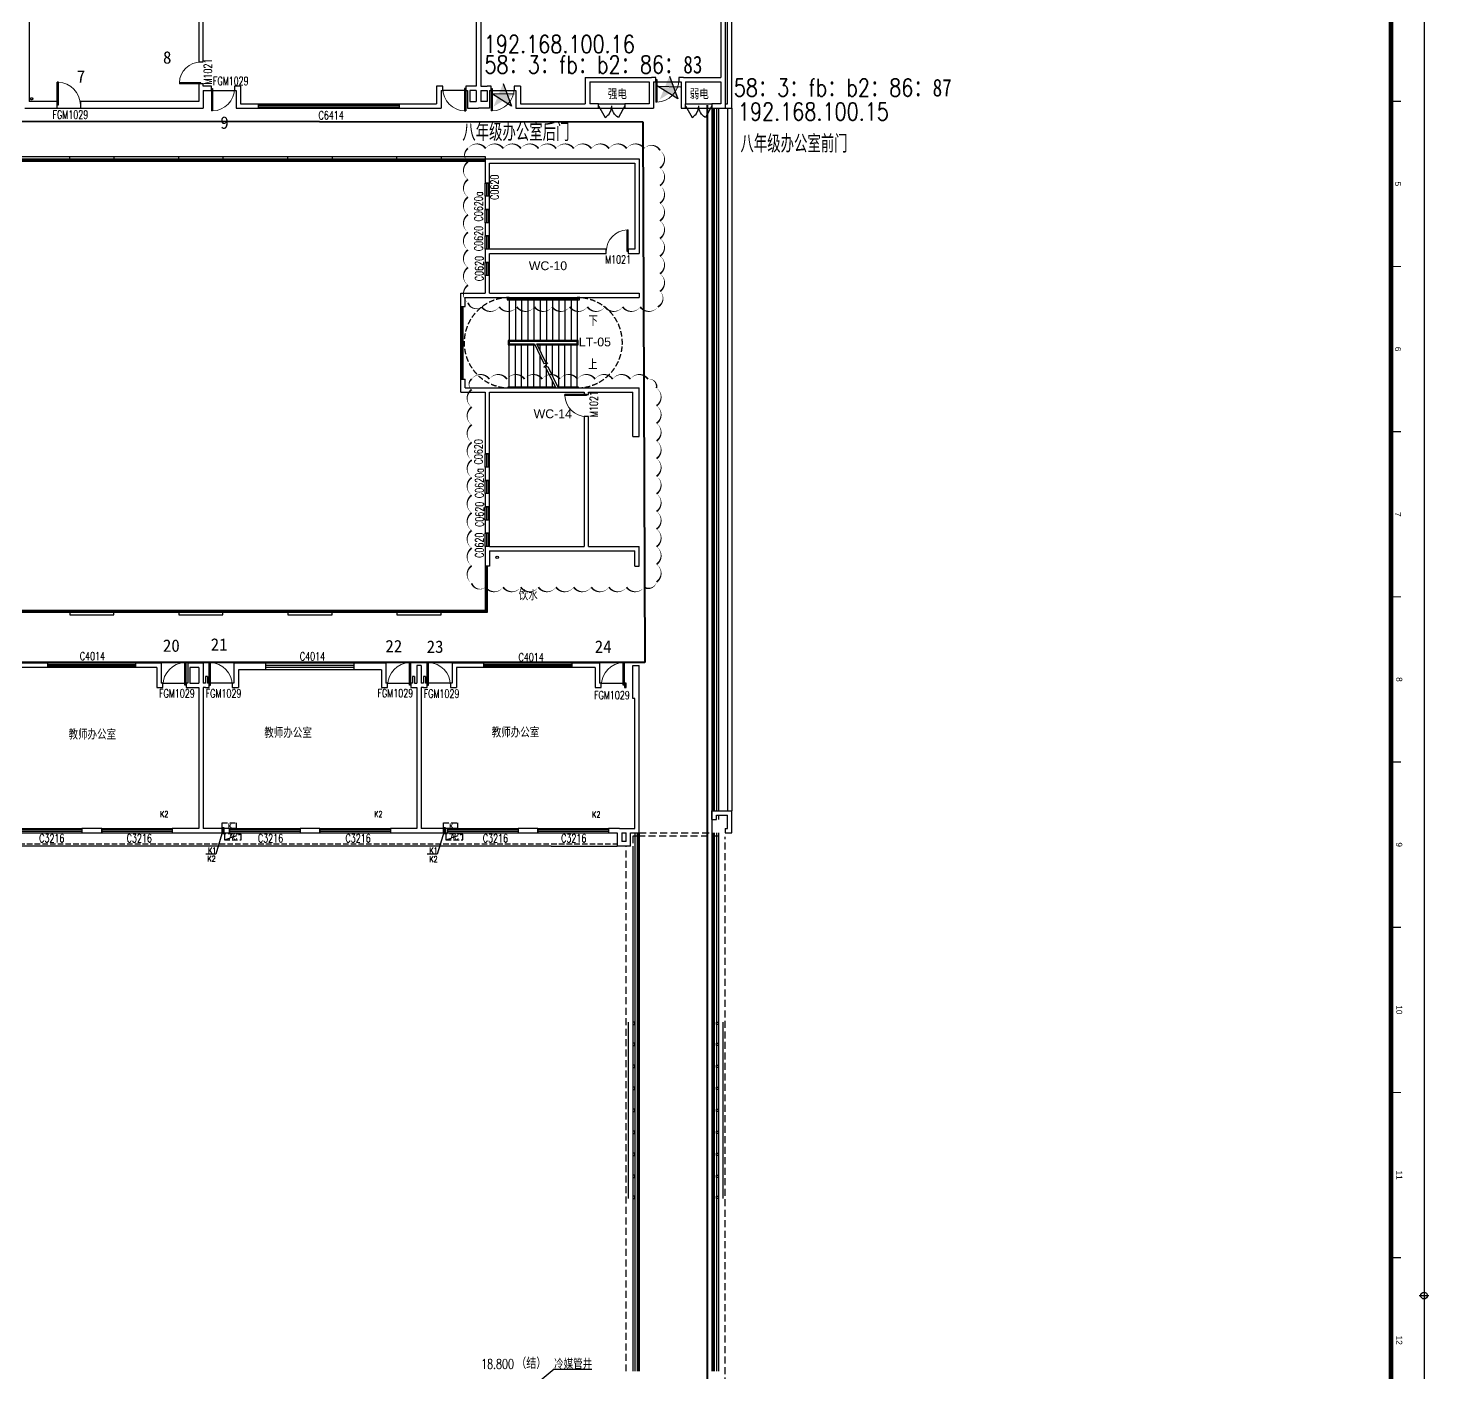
# Model space of a CAD drawing. Extents: x 447078 to 1776277, y 243534 to 519428.
# Drawn here: x 1568507 to 1632107, y 426516 to 487581 of the extents above; entities that cross this region are included whole.
import ezdxf
from ezdxf.enums import TextEntityAlignment as Align

# ---------------------------------------------------------------- set-up
doc = ezdxf.new("R2010")
doc.units = 0
doc.header["$LTSCALE"] = 1000
doc.header["$MEASUREMENT"] = 0
for name, pattern in [('AP-02-RETAIL$0$DASH', [0.35, 0.25, -0.1]), ('CCDID0GLB00001', [30, 26.5, -1.5, 0.5, -1.5]), ('DASH', [0.35, 0.25, -0.1]), ('HIDDEN2', [4.7625, 3.175, -1.5875]), ('HIDDEN3', [1.905, 1.27, -0.635])]:
    doc.linetypes.add(name, pattern=pattern)
for name, color, linetype in [('2017-7-14 根据审图意见修改', 5, 'Continuous'), ('A-DASH', 151, 'HIDDEN2'), ('A-DOOR', 2, 'Continuous'), ('A-EQPM-MECH', 191, 'Continuous'), ('A-FIXT-DASH', 211, 'HIDDEN3'), ('A-GLAZ-BLIN', 9, 'Continuous'), ('A-HOLE-DASH', 21, 'HIDDEN2'), ('A-HRAL', 104, 'Continuous'), ('A-HYDR', 1, 'CCDID0GLB00001'), ('A-INSU', 21, 'Continuous'), ('A-OVER', 23, 'Continuous'), ('A-STRS', 2, 'Continuous'), ('A-WALL', 140, 'Continuous'), ('A-WIND', 2, 'Continuous'), ('A-WIND-IDEN', 4, 'Continuous'), ('G-0-XREF', 2, 'Continuous'), ('G-ANNO-NOTE', 80, 'Continuous'), ('LVTRY', 8, 'Continuous'), ('X-连廊栏杆修改', 43, 'Continuous'), ('图框CCDI_B0GA0+0.00$0$G-ANNO-TEXT', 33, 'Continuous'), ('图框CCDI_B0GA0+0.00$0$G-BORD', 3, 'Continuous')]:
    doc.layers.add(name, color=color, linetype=linetype)
doc.layers.add('A桥架图层', color=2, linetype='Continuous', lineweight=40)
doc.layers.add('A门禁安装位置', color=1, linetype='Continuous', lineweight=30)
doc.styles.add('_TCH_DIM', font='SIMPLEX', dxfattribs={"bigfont": 'GBCBIG'})
doc.styles.add('_TCH_WINDOW', font='SIMPLEX', dxfattribs={"height": 3.5, "bigfont": 'GBCBIG'})
doc.styles.add('CCDI_T_G01', font='')
doc.styles.add('CCDI_T_G02', font='simplex.shx', dxfattribs={"width": 0.8, "bigfont": 'zjdz.shx'})
doc.styles.add('CCDI_T_G03', font='')
doc.styles.add('Note$0$CCDI-TOG-02', font='simplex.shx', dxfattribs={"width": 0.8, "bigfont": 'zjdz.shx'})
doc.styles.add('图框CCDI_B0GA0+0.00$0$CCDI_T_G01', font='')
doc.styles.get('CCDI_T_G01').set_extended_font_data('Arial')
doc.styles.get('CCDI_T_G03').set_extended_font_data('SimHei')
doc.styles.get('图框CCDI_B0GA0+0.00$0$CCDI_T_G01').set_extended_font_data('Arial')

# ---------------------------------------------------------------- blocks, each defined once
blk = doc.blocks.new('图框CCDI_B0GA0+0.00$0$MidPoitent')
for p, q in [((-1.5, 0), (1.5, 0)), ((0, -1.5), (0, 1.5))]:
    blk.add_line(p, q)
blk.add_circle((0, 0), 1)
blk = doc.blocks.new('图框CCDI_B0GA0+0.00')
at = {"layer": '图框CCDI_B0GA0+0.00$0$G-BORD'}
blk.add_lwpolyline([(0, 84100), (118900, 84100), (118900, 0), (0, 0)], close=True, dxfattribs=at)
at = {"layer": '图框CCDI_B0GA0+0.00$0$G-BORD', "const_width": 140}
blk.add_lwpolyline([(3300, 83100), (117900, 83100), (117900, 1000), (3300, 1000)], close=True, dxfattribs=at)
at = {"layer": '图框CCDI_B0GA0+0.00$0$G-BORD', "const_width": 35}
for points in [[(23300, 83100), (23300, 83400)], [(28300, 83100), (28300, 83400)], [(33300, 83100), (33300, 83400)], [(38300, 83100), (38300, 83400)], [(43300, 83100), (43300, 83400)], [(48300, 83100), (48300, 83400)], [(53300, 83100), (53300, 83400)], [(58300, 83100), (58300, 83400)]]:
    blk.add_lwpolyline(points, dxfattribs=at)
at = {"layer": '图框CCDI_B0GA0+0.00$0$G-BORD', "xscale": 100, "yscale": 100, "zscale": 100}
blk.add_blockref('图框CCDI_B0GA0+0.00$0$MidPoitent', (59450, 84100), dxfattribs=at)
at = {"layer": '图框CCDI_B0GA0+0.00$0$G-ANNO-TEXT', "style": '图框CCDI_B0GA0+0.00$0$CCDI_T_G01'}
for s, p in [('5', (25800, 83313)), ('6', (30800, 83310)), ('7', (35800, 83312)), ('8', (40800, 83350)), ('9', (45800, 83350)), ('10', (50800, 83350)), ('11', (55800, 83350)), ('12', (60800, 83350))]:
    blk.add_text(s, height=180, dxfattribs=at).set_placement(p, align=Align.MIDDLE_CENTER)
blk = doc.blocks.new('3600-2')
at = {"layer": 'A-STRS'}
for p, q in [((-2050, -280), (-50, -280)), ((-2050, -560), (-50, -560)), ((2050, -280), (50, -280)), ((2050, -560), (50, -560)), ((-2050, -840), (-50, -840)), ((-2050, -1120), (-50, -1120)), ((2050, -840), (50, -840)), ((2050, -1120), (50, -1120)), ((-2050, -1400), (-50, -1400)), ((-2050, -1680), (-50, -1680)), ((1519, -1400), (50, -1400)), ((926, -1680), (50, -1680)), ((1083, -1680), (989, -1680)), ((2050, -1680), (1171, -1680)), ((2050, -1400), (1748, -1400)), ((-2050, -1960), (-50, -1960)), ((-2050, -2240), (-50, -2240)), ((-2050, -2520), (-50, -2520)), ((365, -1960), (50, -1960)), ((2050, -2240), (50, -2240)), ((2050, -2520), (50, -2520)), ((2050, -1960), (594, -1960)), ((-2050, -2800), (-50, -2800)), ((-2050, -3080), (-50, -3080)), ((2050, -2800), (50, -2800)), ((2050, -3080), (50, -3080)), ((-2050, -3360), (-50, -3360)), ((2050, -3360), (50, -3360))]:
    blk.add_line(p, q, dxfattribs=at)
for points in [[(-2050, -3460), (-1950, -3460), (-1950, -180), (-2050, -180)], [(-2050, -3410), (-2000, -3410), (-2000, -230), (-2050, -230)], [(100, -2088), (100, -230), (-100, -230), (-100, -3410), (100, -3410), (100, -2200)], [(50, -2113), (50, -280), (-50, -280), (-50, -3360), (50, -3360), (50, -2224)], [(2000, -1167), (2000, -230), (2050, -230)], [(50, -2224), (947, -1789), (912, -1605), (1105, -1793), (1071, -1617), (2050, -1142)], [(2050, -1254), (1091, -1719)], [(927, -1687), (50, -2113)], [(2050, -3410), (2000, -3410), (2000, -1278)]]:
    blk.add_lwpolyline(points, dxfattribs=at)
at = {"layer": 'A-STRS', "linetype": 'DASH'}
for centre, start, end in [((0, -280), 0, 180), ((0, -3360), 180, 0)]:
    blk.add_arc(centre, 2051, start, end, dxfattribs=at)
blk = doc.blocks.new('KTXT')
at = {"layer": 'A-EQPM-MECH', "linetype": 'DASH'}
blk.add_line((340603, 544837), (341368, 545104), dxfattribs=at)
at = {"layer": 'A-EQPM-MECH'}
blk.add_lwpolyline([(340486, 545130), (340586, 545130), (340586, 545380), (340486, 545380)], close=True, dxfattribs=at)
at = {"layer": 'A-EQPM-MECH', "linetype": 'DASH'}
for points in [[(341135, 545355), (340497, 545355), (340497, 545605), (341135, 545605)], [(340603, 544837), (341368, 544837), (341368, 545104), (340603, 545104)]]:
    blk.add_lwpolyline(points, close=True, dxfattribs=at)
at = {"layer": 'A-EQPM-MECH'}
blk.add_lwpolyline([(340536, 545130), (340536, 545380)], dxfattribs=at)
at = {"layer": 'A-FIXT-DASH'}
blk.add_lwpolyline([(340536, 545257), (340205, 544189), (339758, 544189)], dxfattribs=at)
at = {"layer": 'A-EQPM-MECH', "style": 'Note$0$CCDI-TOG-02', "text_generation_flag": 4, "width": 0.8}
blk.add_text('K', height=200, dxfattribs=at).set_placement((340774, 545575))
at = {"layer": 'A-EQPM-MECH', "style": '_TCH_DIM', "width": 0.705882}
blk.add_text('AC', height=297.5, dxfattribs=at).set_placement((340820, 544837))
at = {"layer": 'A-FIXT-DASH', "style": 'CCDI_T_G02', "width": 0.8}
blk.add_text('K1', height=265.8, dxfattribs=at).set_placement((339862, 544216))
blk = doc.blocks.new('LGEET2423')
at = {"layer": 'X-连廊栏杆修改'}
blk.add_lwpolyline([(900, 0), (900, 200), (200, 200), (200, 800), (0, 800)], dxfattribs=at)
for points in [[(3500, 200), (5500, 200), (5500, 0), (3500, 0)], [(8450, 200), (10450, 200), (10450, 0), (8450, 0)], [(13400, 200), (15400, 200), (15400, 0), (13400, 0)], [(18350, 200), (20350, 200), (20350, 0), (18350, 0)], [(23300, 200), (25300, 200), (25300, 0), (23300, 0)], [(28250, 200), (30250, 200), (30250, 0), (28250, 0)], [(33200, 200), (35200, 200), (35200, 0), (33200, 0)], [(38150, 200), (40150, 200), (40150, 0), (38150, 0)], [(43100, 200), (45100, 200), (45100, 0), (43100, 0)], [(48050, 200), (50050, 200), (50050, 0), (48050, 0)], [(53000, 200), (55000, 200), (55000, 0), (53000, 0)]]:
    blk.add_lwpolyline(points, close=True, dxfattribs=at)
blk = doc.blocks.new('$DorLib2D$00000001')
for p, q in [((0.45, 0.975), (0.5, 0.975)), ((0.45, 0), (0.45, 0.975)), ((0.5, 0), (0.5, 0.975)), ((0.5, 0), (0.45, 0))]:
    blk.add_line(p, q)
at = {"lineweight": 13}
blk.add_arc((0.475, 0), 0.975, 91.46928, 180, dxfattribs=at)
blk = doc.blocks.new('$TCHSYS$WIN2D')
for p, q in [((-0.5, 0.5), (0.5, 0.5)), ((-0.5, 0.5), (-0.5, -0.5)), ((0.5, 0.5), (0.5, -0.5)), ((0.5, 0.167), (-0.5, 0.167)), ((0.5, -0.167), (-0.5, -0.167)), ((-0.5, -0.5), (0.5, -0.5))]:
    blk.add_line(p, q)
blk = doc.blocks.new('$DorLib2D$00000228')
at = {"color": 0}
blk.add_line((0.5, 0), (0, 0.87), dxfattribs=at)
blk.add_arc((0.5, 0), 1, 120, 180, dxfattribs=at)
blk = doc.blocks.new('门禁点位')
at = {"layer": 'A门禁安装位置'}
h = blk.add_hatch(color=256, dxfattribs=at)
h.paths.add_polyline_path([(-211491, 79015), (-211665, 79485), (-211858, 79022)])
h.paths.add_polyline_path([(-211858, 79022), (-211926, 78858), (-211670, 78698), (-211429, 78847), (-211491, 79015)])
h.paths.add_polyline_path([(-211429, 78847), (-211165, 79009), (-211491, 79015), (-211429, 78847)])
h.paths.add_polyline_path([(-211670, 78698), (-211285, 78457), (-211429, 78847)])
h.paths.add_polyline_path([(-211926, 78858), (-212105, 78430), (-211670, 78698)])
h.paths.add_polyline_path([(-211858, 79022), (-212198, 79028), (-211926, 78858)])
for p, q in [((-212198, 79028), (-211165, 79009)), ((-211285, 78457), (-212198, 79028)), ((-211665, 79485), (-211285, 78457))]:
    blk.add_line(p, q, dxfattribs=at)

msp = doc.modelspace()

# ---------------------------------------------------------------- linework, layer by layer
at = {"layer": '2017-7-14 根据审图意见修改'}
for points in [[(1588482, 482110.1, 0, 80, -0.5205671), (1589282, 482110.1, 0, 80, -0.5205671), (1590082, 482110.1, 0, 80, -0.5205671), (1590882, 482110.1, 0, 80, -0.5205671), (1591682, 482110.1, 0, 80, -0.5205671), (1592482, 482110.1, 0, 80, -0.5205671), (1593282, 482110.1, 0, 80, -0.5205671), (1594082, 482110.1, 0, 80, -0.5205671), (1594882, 482110.1, 0, 80, -0.5205671), (1595682, 482110.1, 0, 80, -0.5205671), (1596482, 482110.1, 0, 80, -0.5205671), (1597195.8, 482023.9, 0, 80, -0.5205671), (1597195.8, 481223.9, 0, 80, -0.5205671), (1597195.8, 480423.9, 0, 80, -0.5205671), (1597195.8, 479623.9, 0, 80, -0.5205671), (1597195.8, 478823.9, 0, 80, -0.5205671), (1597195.8, 478023.9, 0, 80, -0.5205671), (1597195.8, 477223.9, 0, 80, -0.5205671), (1597195.8, 476423.9, 0, 80, -0.5205671), (1597195.8, 475623.9, 0, 80, -0.5205671), (1597098.4, 474921.3, 0, 80, -0.5205671), (1596298.4, 474921.3, 0, 80, -0.5205671), (1595498.4, 474921.3, 0, 80, -0.5205671), (1594698.4, 474921.3, 0, 80, -0.5205671), (1593898.4, 474921.3, 0, 80, -0.5205671), (1593098.4, 474921.3, 0, 80, -0.5205671), (1592298.4, 474921.3, 0, 80, -0.5205671), (1591498.4, 474921.3, 0, 80, -0.5205671), (1590698.4, 474921.3, 0, 80, -0.5205671), (1589898.4, 474921.3, 0, 80, -0.5205671), (1589098.4, 474921.3, 0, 80, -0.5205671), (1588482, 475105, 0, 80, -0.5205671), (1588482, 475905, 0, 80, -0.5205671), (1588482, 476705, 0, 80, -0.5205671), (1588482, 477505, 0, 80, -0.5205671), (1588482, 478305, 0, 80, -0.5205671), (1588482, 479105, 0, 80, -0.5205671), (1588482, 479905, 0, 80, -0.5205671), (1588482, 480705, 0, 80, -0.5205671), (1588482, 481505, 0, 80, -0.5205671)], [(1588649.8, 471641.4, 0, 80, -0.5205671), (1589449.8, 471641.4, 0, 80, -0.5205671), (1590249.8, 471641.4, 0, 80, -0.5205671), (1591049.8, 471641.4, 0, 80, -0.5205671), (1591849.8, 471641.4, 0, 80, -0.5205671), (1592649.8, 471641.4, 0, 80, -0.5205671), (1593449.8, 471641.4, 0, 80, -0.5205671), (1594249.8, 471641.4, 0, 80, -0.5205671), (1595049.8, 471641.4, 0, 80, -0.5205671), (1595849.8, 471641.4, 0, 80, -0.5205671), (1596649.8, 471641.4, 0, 80, -0.5205671), (1597039.4, 471231, 0, 80, -0.5205671), (1597039.4, 470431, 0, 80, -0.5205671), (1597039.4, 469631, 0, 80, -0.5205671), (1597039.4, 468831, 0, 80, -0.5205671), (1597039.4, 468031, 0, 80, -0.5205671), (1597039.4, 467231, 0, 80, -0.5205671), (1597039.4, 466431, 0, 80, -0.5205671), (1597039.4, 465631, 0, 80, -0.5205671), (1597039.4, 464831, 0, 80, -0.5205671), (1597039.4, 464031, 0, 80, -0.5205671), (1597039.4, 463231, 0, 80, -0.5205671), (1597039.4, 462431, 0, 80, -0.5205671), (1596476.2, 462194.1, 0, 80, -0.5205671), (1595676.2, 462194.1, 0, 80, -0.5205671), (1594876.2, 462194.1, 0, 80, -0.5205671), (1594076.2, 462194.1, 0, 80, -0.5205671), (1593276.2, 462194.1, 0, 80, -0.5205671), (1592476.2, 462194.1, 0, 80, -0.5205671), (1591676.2, 462194.1, 0, 80, -0.5205671), (1590876.2, 462194.1, 0, 80, -0.5205671), (1590076.2, 462194.1, 0, 80, -0.5205671), (1589276.2, 462194.1, 0, 80, -0.5205671), (1588649.8, 462367.7, 0, 80, -0.5205671), (1588649.8, 463167.7, 0, 80, -0.5205671), (1588649.8, 463967.7, 0, 80, -0.5205671), (1588649.8, 464767.7, 0, 80, -0.5205671), (1588649.8, 465567.7, 0, 80, -0.5205671), (1588649.8, 466367.7, 0, 80, -0.5205671), (1588649.8, 467167.7, 0, 80, -0.5205671), (1588649.8, 467967.7, 0, 80, -0.5205671), (1588649.8, 468767.7, 0, 80, -0.5205671), (1588649.8, 469567.7, 0, 80, -0.5205671), (1588649.8, 470367.7, 0, 80, -0.5205671), (1588649.8, 471167.7, 0, 80, -0.5205671)]]:
    msp.add_lwpolyline(points, format="xyseb", close=True, dxfattribs=at)
at = {"layer": 'A-DASH', "ltscale": 0.1}
for p, q in [((1595656.9, 426591.4), (1595656.9, 450441.4)), ((1600156.9, 425991.4), (1600156.9, 450865.4))]:
    msp.add_line(p, q, dxfattribs=at)
at = {"layer": 'A-DOOR'}
for p, q in [((1576831.9, 484741.4), (1577881.9, 484741.4)), ((1588381.9, 484741.4), (1587331.9, 484741.4)), ((1589531.9, 484741.4), (1590581.9, 484741.4)), ((1597006.9, 485141.4), (1598056.9, 485141.4)), ((1594406.9, 484141.4), (1595006.9, 484141.4)), ((1595006.9, 484141.4), (1595606.9, 484141.4)), ((1598356.9, 484141.4), (1598956.9, 484141.4)), ((1598956.9, 484141.4), (1599556.9, 484141.4)), ((1569831.9, 483941.4), (1570881.9, 483941.4)), ((1594406.9, 483941.4), (1595006.9, 483941.4)), ((1595006.9, 483941.4), (1595606.9, 483941.4)), ((1598356.9, 483941.4), (1598956.9, 483941.4)), ((1598956.9, 483941.4), (1599556.9, 483941.4)), ((1574631.9, 457841.4), (1575681.9, 457841.4)), ((1577781.9, 457841.4), (1576731.9, 457841.4)), ((1584831.9, 457841.4), (1585881.9, 457841.4)), ((1587681.9, 457841.4), (1586631.9, 457841.4)), ((1594531.9, 457841.4), (1595581.9, 457841.4))]:
    msp.add_line(p, q, dxfattribs=at)
at = {"layer": 'A-GLAZ-BLIN'}
for p, q in [((1600256.9, 483941.4), (1600256.9, 452041.4)), ((1600456.9, 483941.4), (1600456.9, 452041.4))]:
    msp.add_line(p, q, dxfattribs=at)
at = {"layer": 'A-HOLE-DASH', "ltscale": 0.1}
for points in [[(1596256.9, 451041.4), (1599556.9, 451041.4)], [(1596256.9, 450891.4), (1595956.9, 450891.4), (1595956.9, 450441.4)], [(1599856.9, 450891.4), (1596256.9, 450891.4)]]:
    msp.add_lwpolyline(points, dxfattribs=at)
at = {"layer": 'A-HRAL'}
for p, q in [((1599606.9, 483941.4), (1599606.9, 452041.4)), ((1599656.9, 483941.4), (1599656.9, 452041.4)), ((1596156.9, 451041.4), (1596156.9, 426591.4)), ((1596206.9, 451041.4), (1596206.9, 426591.4)), ((1599606.9, 451041.4), (1599606.9, 426591.4)), ((1599656.9, 451041.4), (1599656.9, 426591.4))]:
    msp.add_line(p, q, dxfattribs=at)
for points in [[(1532306.9, 483941.4), (1532306.9, 481591.4), (1589256.9, 481591.4)], [(1532356.9, 483941.4), (1532356.9, 481641.4), (1589256.9, 481641.4)], [(1588206.9, 471641.4), (1588206.9, 474941.4)], [(1588256.9, 471641.4), (1588256.9, 474941.4)], [(1589306.9, 463141.4), (1589306.9, 461091.4), (1532306.9, 461091.4), (1532306.9, 458741.4)], [(1589356.9, 463141.4), (1589356.9, 461041.4), (1532356.9, 461041.4), (1532356.9, 458741.4)]]:
    msp.add_lwpolyline(points, dxfattribs=at)
at = {"layer": 'A-HYDR'}
msp.add_circle((1568671.8, 484368.5), 50, dxfattribs=at)
at = {"layer": 'A-INSU'}
for p, q in [((1595756.9, 442441.4), (1595756.9, 434441.4)), ((1595956.9, 442441.4), (1595956.9, 434441.4)), ((1599856.9, 442441.4), (1599856.9, 434441.4)), ((1600056.9, 442441.4), (1600056.9, 434441.4))]:
    msp.add_line(p, q, dxfattribs=at)
for points in [[(1595956.9, 442341.4), (1596056.9, 442341.4), (1596056.9, 442441.4), (1595956.9, 442441.4), (1595956.9, 442341.4)], [(1599856.9, 442341.4), (1599756.9, 442341.4), (1599756.9, 442441.4), (1599856.9, 442441.4), (1599856.9, 442341.4)], [(1595956.9, 441391.4), (1596056.9, 441391.4), (1596056.9, 441491.4), (1595956.9, 441491.4), (1595956.9, 441391.4)], [(1599856.9, 441391.4), (1599756.9, 441391.4), (1599756.9, 441491.4), (1599856.9, 441491.4), (1599856.9, 441391.4)], [(1595956.9, 440391.4), (1596056.9, 440391.4), (1596056.9, 440491.4), (1595956.9, 440491.4), (1595956.9, 440391.4)], [(1599856.9, 440391.4), (1599756.9, 440391.4), (1599756.9, 440491.4), (1599856.9, 440491.4), (1599856.9, 440391.4)], [(1595956.9, 439391.4), (1596056.9, 439391.4), (1596056.9, 439491.4), (1595956.9, 439491.4), (1595956.9, 439391.4)], [(1599856.9, 439391.4), (1599756.9, 439391.4), (1599756.9, 439491.4), (1599856.9, 439491.4), (1599856.9, 439391.4)], [(1595956.9, 438391.4), (1596056.9, 438391.4), (1596056.9, 438491.4), (1595956.9, 438491.4), (1595956.9, 438391.4)], [(1599856.9, 438391.4), (1599756.9, 438391.4), (1599756.9, 438491.4), (1599856.9, 438491.4), (1599856.9, 438391.4)], [(1595956.9, 437391.4), (1596056.9, 437391.4), (1596056.9, 437491.4), (1595956.9, 437491.4), (1595956.9, 437391.4)], [(1599856.9, 437391.4), (1599756.9, 437391.4), (1599756.9, 437491.4), (1599856.9, 437491.4), (1599856.9, 437391.4)], [(1595956.9, 436391.4), (1596056.9, 436391.4), (1596056.9, 436491.4), (1595956.9, 436491.4), (1595956.9, 436391.4)], [(1599856.9, 436391.4), (1599756.9, 436391.4), (1599756.9, 436491.4), (1599856.9, 436491.4), (1599856.9, 436391.4)], [(1595956.9, 435391.4), (1596056.9, 435391.4), (1596056.9, 435491.4), (1595956.9, 435491.4), (1595956.9, 435391.4)], [(1599856.9, 435391.4), (1599756.9, 435391.4), (1599756.9, 435491.4), (1599856.9, 435491.4), (1599856.9, 435391.4)], [(1595956.9, 434441.4), (1596056.9, 434441.4), (1596056.9, 434541.4), (1595956.9, 434541.4), (1595956.9, 434441.4)], [(1599856.9, 434441.4), (1599756.9, 434441.4), (1599756.9, 434541.4), (1599856.9, 434541.4), (1599856.9, 434441.4)]]:
    msp.add_lwpolyline(points, dxfattribs=at)
at = {"layer": 'A-OVER'}
for p, q in [((1599856.9, 483941.4), (1599856.9, 452041.4)), ((1589256.9, 481741.4), (1589256.9, 481641.4)), ((1592256.8, 450441.4), (1537656.9, 450441.4)), ((1592256.8, 450441.4), (1595256.9, 450441.4)), ((1595956.9, 450441.4), (1595956.9, 426591.4)), ((1599856.9, 442441.4), (1599856.9, 434441.4))]:
    msp.add_line(p, q, dxfattribs=at)
at = {"layer": 'A-OVER', "linetype": 'AP-02-RETAIL$0$DASH'}
msp.add_line((1537656.9, 450541.4), (1595256.9, 450541.4), dxfattribs=at)
at = {"layer": 'A-OVER'}
for points in [[(1532256.9, 483941.4), (1532256.9, 481541.4), (1589256.9, 481541.4)], [(1532456.9, 483941.4), (1532456.9, 481741.4), (1589256.9, 481741.4)], [(1588156.9, 471641.4), (1588156.9, 474941.4)], [(1589256.9, 463141.4), (1589256.9, 461141.4), (1532256.9, 461141.4), (1532256.9, 458741.4)], [(1599856.9, 451841.4), (1599856.9, 451641.4)], [(1599856.9, 451041.4), (1599856.9, 426591.4)]]:
    msp.add_lwpolyline(points, dxfattribs=at)
at = {"layer": 'A-WALL'}
for p, q in [((1568556.9, 492341.4), (1568556.9, 484841.4)), ((1576256.9, 492341.4), (1576256.9, 486041.4)), ((1576456.9, 486041.4), (1576456.9, 492341.4)), ((1588856.9, 492341.4), (1588856.9, 484941.4)), ((1589056.9, 492341.4), (1589056.9, 484941.4)), ((1599956.9, 492341.4), (1599956.9, 485341.4)), ((1600156.9, 492541.4), (1600156.9, 485241.4)), ((1600256.9, 484141.4), (1600256.9, 492341.4)), ((1600456.9, 483941.4), (1600456.9, 492541.4)), ((1576256.9, 486041.4), (1576456.9, 486041.4)), ((1593806.9, 485341.4), (1593806.9, 484141.4)), ((1593806.9, 485341.4), (1596806.9, 485341.4)), ((1597006.9, 485341.4), (1596806.9, 485341.4)), ((1597006.9, 485141.4), (1597006.9, 485341.4)), ((1598256.9, 485341.4), (1598056.9, 485341.4)), ((1598056.9, 485341.4), (1598056.9, 485141.4)), ((1598256.9, 485341.4), (1599956.9, 485341.4)), ((1568556.9, 484841.4), (1568556.9, 484241.4)), ((1576456.9, 485041.4), (1576256.9, 485041.4)), ((1576256.9, 485041.4), (1576256.9, 484841.4)), ((1576256.9, 484841.4), (1576256.9, 484241.4)), ((1576456.9, 484941.4), (1576456.9, 485041.4)), ((1576831.9, 484941.4), (1576456.9, 484941.4)), ((1576456.9, 484741.4), (1576456.9, 483941.4)), ((1576456.9, 484741.4), (1576831.9, 484741.4)), ((1576831.9, 484741.4), (1576831.9, 484941.4)), ((1578156.9, 484941.4), (1577881.9, 484941.4)), ((1577881.9, 484941.4), (1577881.9, 484741.4)), ((1577881.9, 484741.4), (1577956.9, 484741.4)), ((1577956.9, 484741.4), (1577956.9, 483941.4)), ((1578156.9, 484941.4), (1578156.9, 484141.4)), ((1587056.9, 484941.4), (1587056.9, 484141.4)), ((1587331.9, 484941.4), (1587056.9, 484941.4)), ((1587256.9, 484741.4), (1587256.9, 483941.4)), ((1587256.9, 484741.4), (1587331.9, 484741.4)), ((1587331.9, 484741.4), (1587331.9, 484941.4)), ((1588556.9, 484941.4), (1588381.9, 484941.4)), ((1588381.9, 484941.4), (1588381.9, 484741.4)), ((1588381.9, 484741.4), (1588456.9, 484741.4)), ((1588456.9, 484741.4), (1588456.9, 483941.4)), ((1588856.9, 484941.4), (1588556.9, 484941.4)), ((1588556.9, 484741.4), (1588556.9, 484241.4)), ((1588856.9, 484741.4), (1588556.9, 484741.4)), ((1588856.9, 484741.4), (1588856.9, 484241.4)), ((1589056.9, 484941.4), (1589356.9, 484941.4)), ((1589056.9, 484741.4), (1589056.9, 484241.4)), ((1589056.9, 484741.4), (1589356.9, 484741.4)), ((1589531.9, 484941.4), (1589356.9, 484941.4)), ((1589356.9, 484741.4), (1589356.9, 484241.4)), ((1589456.9, 484741.4), (1589456.9, 483941.4)), ((1589456.9, 484741.4), (1589531.9, 484741.4)), ((1589531.9, 484741.4), (1589531.9, 484941.4)), ((1590856.9, 484941.4), (1590581.9, 484941.4)), ((1590581.9, 484941.4), (1590581.9, 484741.4)), ((1590581.9, 484741.4), (1590656.9, 484741.4)), ((1590656.9, 484741.4), (1590656.9, 483941.4)), ((1590856.9, 484941.4), (1590856.9, 484141.4)), ((1594006.9, 485141.4), (1594006.9, 484141.4)), ((1594006.9, 485141.4), (1596706.9, 485141.4)), ((1596706.9, 485141.4), (1596706.9, 484141.4)), ((1596906.9, 485141.4), (1596906.9, 483941.4)), ((1596906.9, 485141.4), (1597006.9, 485141.4)), ((1598056.9, 485141.4), (1598156.9, 485141.4)), ((1598156.9, 485141.4), (1598156.9, 483941.4)), ((1598356.9, 485141.4), (1598356.9, 484141.4)), ((1598356.9, 485141.4), (1599956.9, 485141.4)), ((1599956.9, 485141.4), (1599956.9, 484141.4)), ((1600156.9, 485241.4), (1600156.9, 483941.4)), ((1569831.9, 484241.4), (1568556.9, 484241.4)), ((1569831.9, 483941.4), (1569831.9, 484241.4)), ((1576256.9, 484241.4), (1570881.9, 484241.4)), ((1570881.9, 484241.4), (1570881.9, 483941.4)), ((1578156.9, 484141.4), (1578956.9, 484141.4)), ((1578956.9, 484141.4, 1500), (1578956.9, 483941.4, 1500)), ((1585356.9, 484141.4, 1500), (1585356.9, 483941.4, 1500)), ((1585356.9, 484141.4), (1587056.9, 484141.4)), ((1588556.9, 484241.4), (1588856.9, 484241.4)), ((1589356.9, 484241.4), (1589056.9, 484241.4)), ((1590856.9, 484141.4), (1593806.9, 484141.4)), ((1594406.9, 484141.4), (1594006.9, 484141.4)), ((1594406.9, 483941.4), (1594406.9, 484141.4)), ((1596706.9, 484141.4), (1595606.9, 484141.4)), ((1595606.9, 484141.4), (1595606.9, 483941.4)), ((1598356.9, 483941.4), (1598356.9, 484141.4)), ((1599956.9, 484141.4), (1599556.9, 484141.4)), ((1599556.9, 484141.4), (1599556.9, 483941.4)), ((1600156.9, 484141.4), (1600256.9, 484141.4)), ((1600156.9, 484141.4), (1600156.9, 483941.4)), ((1568356.9, 483941.4), (1569831.9, 483941.4)), ((1570881.9, 483941.4), (1576456.9, 483941.4)), ((1577956.9, 483941.4), (1578956.9, 483941.4)), ((1585356.9, 483941.4), (1587256.9, 483941.4)), ((1588456.9, 483941.4), (1588956.9, 483941.4)), ((1589456.9, 483941.4), (1588956.9, 483941.4)), ((1590656.9, 483941.4), (1593906.9, 483941.4)), ((1593906.9, 483941.4), (1594406.9, 483941.4)), ((1595606.9, 483941.4), (1596906.9, 483941.4)), ((1598156.9, 483941.4), (1598356.9, 483941.4)), ((1599556.9, 483941.4), (1600156.9, 483941.4)), ((1600156.9, 483941.4), (1600456.9, 483941.4)), ((1589256.9, 481641.4), (1596256.9, 481641.4)), ((1589256.9, 481641.4), (1589256.9, 480541.4)), ((1596256.9, 481641.4), (1596256.9, 477341.4)), ((1589456.9, 481441.4), (1596056.9, 481441.4)), ((1589456.9, 480541.4), (1589456.9, 481441.4)), ((1596056.9, 481441.4), (1596056.9, 477541.4)), ((1589256.9, 480541.4), (1589456.9, 480541.4)), ((1589456.9, 479941.4), (1589256.9, 479941.4)), ((1589256.9, 479941.4), (1589256.9, 479341.4)), ((1589456.9, 479341.4), (1589456.9, 479941.4)), ((1589256.9, 479341.4), (1589456.9, 479341.4)), ((1589456.9, 478741.4), (1589256.9, 478741.4)), ((1589256.9, 478741.4), (1589256.9, 478141.4)), ((1589456.9, 478141.4), (1589456.9, 478741.4)), ((1589256.9, 478141.4), (1589456.9, 478141.4)), ((1589456.9, 477541.4), (1589256.9, 477541.4)), ((1589256.9, 477541.4), (1589256.9, 477441.4)), ((1589256.9, 477441.4), (1589256.9, 476941.4)), ((1594756.9, 477541.4), (1589456.9, 477541.4)), ((1589456.9, 477341.4), (1594756.9, 477341.4)), ((1589456.9, 476941.4), (1589456.9, 477341.4)), ((1594756.9, 477341.4), (1594756.9, 477541.4)), ((1596056.9, 477541.4), (1595756.9, 477541.4)), ((1595756.9, 477541.4), (1595756.9, 477341.4)), ((1595756.9, 477341.4), (1596256.9, 477341.4)), ((1589256.9, 476941.4), (1589456.9, 476941.4)), ((1589456.9, 476341.4), (1589256.9, 476341.4)), ((1589256.9, 476341.4), (1589256.9, 475541.4)), ((1589456.9, 475541.4), (1589456.9, 476341.4)), ((1588156.9, 475541.4), (1589256.9, 475541.4)), ((1588156.9, 474941.4), (1588156.9, 475541.4)), ((1588356.9, 475341.4), (1589356.9, 475341.4)), ((1588356.9, 474941.4), (1588356.9, 475341.4)), ((1589356.9, 475341.4), (1596256.9, 475341.4)), ((1589456.9, 475541.4), (1596256.9, 475541.4)), ((1596256.9, 475541.4), (1596256.9, 475341.4)), ((1588156.9, 474941.4), (1588356.9, 474941.4)), ((1588156.9, 471041.4), (1588156.9, 471641.4)), ((1588156.9, 471641.4), (1588356.9, 471641.4)), ((1588356.9, 471241.4), (1588356.9, 471641.4)), ((1588156.9, 471041.4), (1589256.9, 471041.4)), ((1588356.9, 471241.4), (1589356.9, 471241.4)), ((1589256.9, 471041.4), (1589256.9, 468241.4)), ((1589356.9, 471241.4), (1593856.9, 471241.4)), ((1589456.9, 471041.4), (1593756.9, 471041.4)), ((1589456.9, 468241.4), (1589456.9, 471041.4)), ((1593756.9, 471041.4), (1593756.9, 470941.4)), ((1593756.9, 470941.4), (1593956.9, 470941.4)), ((1593856.9, 471241.4), (1596256.9, 471241.4)), ((1593956.9, 470941.4), (1593956.9, 471041.4)), ((1593956.9, 471041.4), (1595956.9, 471041.4)), ((1595956.9, 469041.4), (1595956.9, 471041.4)), ((1596256.9, 469041.4), (1596256.9, 471241.4)), ((1593956.9, 469941.4), (1593756.9, 469941.4)), ((1593756.9, 469941.4), (1593756.9, 464041.4)), ((1593956.9, 464041.4), (1593956.9, 469941.4)), ((1595956.9, 469041.4), (1596256.9, 469041.4)), ((1589256.9, 468241.4), (1589456.9, 468241.4)), ((1589256.9, 467641.4), (1589256.9, 467041.4)), ((1589456.9, 467641.4), (1589256.9, 467641.4)), ((1589456.9, 467041.4), (1589456.9, 467641.4)), ((1589256.9, 467041.4), (1589456.9, 467041.4)), ((1589256.9, 466441.4), (1589256.9, 465841.4)), ((1589456.9, 466441.4), (1589256.9, 466441.4)), ((1589456.9, 465841.4), (1589456.9, 466441.4)), ((1589256.9, 465841.4), (1589456.9, 465841.4)), ((1589256.9, 465241.4), (1589256.9, 464641.4)), ((1589456.9, 465241.4), (1589256.9, 465241.4)), ((1589456.9, 464641.4), (1589456.9, 465241.4)), ((1589256.9, 464641.4), (1589456.9, 464641.4)), ((1589456.9, 464041.4), (1589256.9, 464041.4)), ((1589256.9, 464041.4), (1589256.9, 463941.4)), ((1589256.9, 463941.4), (1589256.9, 463141.4)), ((1589456.9, 464041.4), (1593756.9, 464041.4)), ((1589456.9, 463841.4), (1593856.9, 463841.4)), ((1589456.9, 463841.4), (1589456.9, 463141.4)), ((1593856.9, 463841.4), (1596056.9, 463841.4)), ((1593956.9, 464041.4), (1596256.9, 464041.4)), ((1596056.9, 463141.4), (1596056.9, 463841.4)), ((1596256.9, 463141.4), (1596256.9, 464041.4)), ((1589456.9, 463141.4), (1589256.9, 463141.4)), ((1596056.9, 463141.4), (1596256.9, 463141.4)), ((1569406.9, 458741.4), (1567956.9, 458741.4)), ((1569406.9, 458541.4), (1569406.9, 458741.4)), ((1569406.9, 458541.4), (1569406.9, 458741.4)), ((1573406.9, 458541.4), (1573406.9, 458741.4)), ((1574556.9, 458741.4), (1573406.9, 458741.4)), ((1573406.9, 458541.4), (1573406.9, 458741.4)), ((1574556.9, 458741.4), (1574556.9, 457841.4)), ((1575756.9, 458741.4), (1575756.9, 457841.4)), ((1576456.9, 458741.4), (1575756.9, 458741.4)), ((1576456.9, 458741.4), (1576456.9, 457841.4)), ((1577856.9, 458741.4), (1577856.9, 457841.4)), ((1579306.9, 458741.4), (1577856.9, 458741.4)), ((1579306.9, 458441.4), (1579306.9, 458741.4)), ((1583306.9, 458441.4), (1583306.9, 458741.4)), ((1584756.9, 458741.4), (1583306.9, 458741.4)), ((1584756.9, 458741.4), (1584756.9, 457841.4)), ((1586156.9, 458641.4), (1586156.9, 457841.4)), ((1586356.9, 458641.4), (1586156.9, 458641.4)), ((1586356.9, 458641.4), (1586356.9, 457841.4)), ((1587756.9, 458741.4), (1587756.9, 457841.4)), ((1589206.9, 458741.4), (1587756.9, 458741.4)), ((1589206.9, 458541.4), (1589206.9, 458741.4)), ((1593206.9, 458541.4), (1593206.9, 458741.4)), ((1594456.9, 458741.4), (1593206.9, 458741.4)), ((1594456.9, 458741.4), (1594456.9, 457841.4)), ((1595956.9, 457141.4), (1595956.9, 458641.4)), ((1595956.9, 458641.4), (1596256.9, 458641.4)), ((1596256.9, 457141.4), (1596256.9, 458641.4)), ((1569406.9, 458541.4), (1568156.9, 458541.4)), ((1574356.9, 458541.4), (1573406.9, 458541.4)), ((1574356.9, 458541.4), (1574356.9, 457641.4)), ((1575856.9, 458541.4), (1575856.9, 457841.4)), ((1576256.9, 458541.4), (1575856.9, 458541.4)), ((1576256.9, 458541.4), (1576256.9, 457841.4)), ((1576556.9, 458141.4), (1576556.9, 457841.4)), ((1576656.9, 458141.4), (1576556.9, 458141.4)), ((1576656.9, 458141.4), (1576656.9, 457841.4)), ((1578056.9, 458441.4), (1578056.9, 457641.4)), ((1579306.9, 458441.4), (1578056.9, 458441.4)), ((1584556.9, 458441.4), (1583306.9, 458441.4)), ((1584556.9, 458441.4), (1584556.9, 457641.4)), ((1585956.9, 458141.4), (1585956.9, 457841.4)), ((1586056.9, 458141.4), (1585956.9, 458141.4)), ((1586056.9, 458141.4), (1586056.9, 457841.4)), ((1586456.9, 458141.4), (1586456.9, 457841.4)), ((1586556.9, 458141.4), (1586456.9, 458141.4)), ((1586556.9, 458141.4), (1586556.9, 457841.4)), ((1587956.9, 458541.4), (1587956.9, 457641.4)), ((1589206.9, 458541.4), (1587956.9, 458541.4)), ((1594256.9, 458541.4), (1593206.9, 458541.4)), ((1594256.9, 458541.4), (1594256.9, 457641.4)), ((1574356.9, 457641.4), (1574631.9, 457641.4)), ((1574631.9, 457841.4), (1574556.9, 457841.4)), ((1574631.9, 457641.4), (1574631.9, 457841.4)), ((1575756.9, 457841.4), (1575681.9, 457841.4)), ((1575681.9, 457841.4), (1575681.9, 457641.4)), ((1575681.9, 457641.4), (1575856.9, 457641.4)), ((1575856.9, 457841.4), (1576256.9, 457841.4)), ((1575856.9, 457641.4), (1576256.9, 457641.4)), ((1576256.9, 457641.4), (1576256.9, 451241.4)), ((1576556.9, 457841.4), (1576456.9, 457841.4)), ((1576556.9, 457641.4), (1576456.9, 457641.4)), ((1576456.9, 457641.4), (1576456.9, 451241.4)), ((1576556.9, 457641.4), (1576731.9, 457641.4)), ((1576731.9, 457841.4), (1576656.9, 457841.4)), ((1576731.9, 457641.4), (1576731.9, 457841.4)), ((1577856.9, 457841.4), (1577781.9, 457841.4)), ((1577781.9, 457841.4), (1577781.9, 457641.4)), ((1577781.9, 457641.4), (1578056.9, 457641.4)), ((1584556.9, 457641.4), (1584831.9, 457641.4)), ((1584831.9, 457841.4), (1584756.9, 457841.4)), ((1584831.9, 457641.4), (1584831.9, 457841.4)), ((1585956.9, 457841.4), (1585881.9, 457841.4)), ((1585881.9, 457841.4), (1585881.9, 457641.4)), ((1585881.9, 457641.4), (1586056.9, 457641.4)), ((1586056.9, 457841.4), (1586156.9, 457841.4)), ((1586056.9, 457641.4), (1586156.9, 457641.4)), ((1586156.9, 457641.4), (1586156.9, 451241.4)), ((1586456.9, 457841.4), (1586356.9, 457841.4)), ((1586456.9, 457641.4), (1586356.9, 457641.4)), ((1586356.9, 457641.4), (1586356.9, 451241.4)), ((1586456.9, 457641.4), (1586631.9, 457641.4)), ((1586631.9, 457841.4), (1586556.9, 457841.4)), ((1586631.9, 457641.4), (1586631.9, 457841.4)), ((1587756.9, 457841.4), (1587681.9, 457841.4)), ((1587681.9, 457841.4), (1587681.9, 457641.4)), ((1587681.9, 457641.4), (1587956.9, 457641.4)), ((1594256.9, 457641.4), (1594531.9, 457641.4)), ((1594531.9, 457841.4), (1594456.9, 457841.4)), ((1594531.9, 457641.4), (1594531.9, 457841.4)), ((1595656.9, 457841.4), (1595581.9, 457841.4)), ((1595581.9, 457841.4), (1595581.9, 457641.4)), ((1595581.9, 457641.4), (1595656.9, 457641.4)), ((1595656.9, 457641.4), (1595656.9, 457841.4)), ((1596056.9, 457141.4), (1595956.9, 457141.4)), ((1596056.9, 451241.4), (1596056.9, 457141.4)), ((1596256.9, 451041.4), (1596256.9, 457141.4)), ((1599556.9, 452041.4), (1600456.9, 452041.4)), ((1599556.9, 451641.4), (1599556.9, 452041.4)), ((1599556.9, 451641.4), (1599756.9, 451641.4)), ((1599756.9, 451841.4), (1600256.9, 451841.4)), ((1599756.9, 451641.4), (1599756.9, 451841.4)), ((1600256.9, 451241.4), (1600256.9, 451841.4)), ((1600456.9, 451041.4), (1600456.9, 452041.4)), ((1571856.9, 451241.4), (1570956.9, 451241.4)), ((1570956.9, 451241.4), (1570956.9, 451041.4)), ((1570956.9, 451041.4), (1571856.9, 451041.4)), ((1571856.9, 451041.4), (1571856.9, 451241.4)), ((1576256.9, 451241.4), (1575056.9, 451241.4)), ((1575056.9, 451241.4), (1575056.9, 451041.4)), ((1575056.9, 451041.4), (1576356.9, 451041.4)), ((1576356.9, 451041.4), (1577656.9, 451041.4)), ((1577656.9, 451241.4), (1576456.9, 451241.4)), ((1577656.9, 451041.4), (1577656.9, 451241.4)), ((1581756.9, 451241.4), (1580856.9, 451241.4)), ((1580856.9, 451241.4), (1580856.9, 451041.4)), ((1580856.9, 451041.4), (1581756.9, 451041.4)), ((1581756.9, 451041.4), (1581756.9, 451241.4)), ((1586156.9, 451241.4), (1584956.9, 451241.4)), ((1584956.9, 451241.4), (1584956.9, 451041.4)), ((1584956.9, 451041.4), (1586256.9, 451041.4)), ((1586256.9, 451041.4), (1587556.9, 451041.4)), ((1587556.9, 451241.4), (1586356.9, 451241.4)), ((1587556.9, 451041.4), (1587556.9, 451241.4)), ((1591656.9, 451241.4), (1590756.9, 451241.4)), ((1590756.9, 451241.4), (1590756.9, 451041.4)), ((1590756.9, 451041.4), (1591656.9, 451041.4)), ((1591656.9, 451041.4), (1591656.9, 451241.4)), ((1595356.9, 451241.4), (1594856.9, 451241.4)), ((1594856.9, 451241.4), (1594856.9, 451041.4)), ((1594856.9, 451041.4), (1595256.9, 451041.4)), ((1595256.9, 451041.4), (1595256.9, 450441.4)), ((1595356.9, 451241.4), (1595756.9, 451241.4)), ((1595456.9, 451041.4), (1595456.9, 450641.4)), ((1595456.9, 451041.4), (1595656.9, 451041.4)), ((1595656.9, 450641.4), (1595656.9, 451041.4)), ((1595756.9, 451241.4), (1596056.9, 451241.4)), ((1595856.9, 450441.4), (1595856.9, 451041.4)), ((1595856.9, 451041.4), (1596256.9, 451041.4)), ((1600156.9, 451241.4), (1600256.9, 451241.4)), ((1600156.9, 451241.4), (1600156.9, 451041.4)), ((1600156.9, 451041.4), (1600456.9, 451041.4)), ((1595856.9, 450441.4), (1595256.9, 450441.4)), ((1595656.9, 450641.4), (1595456.9, 450641.4))]:
    msp.add_line(p, q, dxfattribs=at)
at = {"layer": 'A-WIND'}
for p, q in [((1578956.9, 484141.4), (1585356.9, 484141.4)), ((1578956.9, 484074.7, 1500), (1585356.9, 484074.7, 1500)), ((1578956.9, 484008.1, 1500), (1585356.9, 484008.1, 1500)), ((1578956.9, 483941.4, 1500), (1585356.9, 483941.4, 1500)), ((1573406.9, 458741.4), (1569406.9, 458741.4)), ((1573406.9, 458674.7), (1569406.9, 458674.7)), ((1573406.9, 458674.7), (1569406.9, 458674.7)), ((1573406.9, 458608.1), (1569406.9, 458608.1)), ((1573406.9, 458608.1), (1569406.9, 458608.1)), ((1583306.9, 458741.4), (1579306.9, 458741.4)), ((1583306.9, 458641.4), (1579306.9, 458641.4)), ((1593206.9, 458741.4), (1589206.9, 458741.4)), ((1593206.9, 458674.7), (1589206.9, 458674.7)), ((1593206.9, 458608.1), (1589206.9, 458608.1)), ((1573406.9, 458541.4), (1569406.9, 458541.4)), ((1583306.9, 458541.4), (1579306.9, 458541.4)), ((1583306.9, 458441.4), (1579306.9, 458441.4)), ((1593206.9, 458541.4), (1589206.9, 458541.4))]:
    msp.add_line(p, q, dxfattribs=at)
at = {"layer": 'A桥架图层'}
for p, q in [((1599335.8, 484072.9), (1599335.8, 392260.8)), ((1538459.8, 483375.2), (1596423.6, 483325.9)), ((1596423.6, 483325.9), (1596504.9, 458775.2)), ((1596504.9, 458775.2), (1538776.6, 458775.2))]:
    msp.add_line(p, q, dxfattribs=at)
at = {"layer": 'G-ANNO-NOTE'}
for points in [[(1592389.2, 426692.6), (1591568.6, 426003.4)], [(1592389.2, 426692.6), (1594096.2, 426692.6)]]:
    msp.add_lwpolyline(points, dxfattribs=at)
at = {"layer": 'LVTRY'}
msp.add_circle((1589804.4, 463549.3), 60, dxfattribs=at)
at = {"layer": 'X-连廊栏杆修改'}
for p, q in [((1599556.9, 483941.4), (1599556.9, 426591.4)), ((1599756.9, 483941.4), (1599756.9, 452041.4)), ((1596056.9, 451041.4), (1596056.9, 426591.4)), ((1596256.9, 451041.4), (1596256.9, 426591.4))]:
    msp.add_line(p, q, dxfattribs=at)
msp.add_lwpolyline([(1599756.9, 451041.4), (1599756.9, 426591.4)], dxfattribs=at)

# ---------------------------------------------------------------- block references
at = {"layer": 'A-DOOR'}
for p, xscale, yscale, zscale, rotation in [((1576356.9, 485541.4), 1000, -1000, 1000, 270.0000000002405), ((1570356.9, 484091.4), -1050, 1050, -1050, 359.9999999998691), ((1577356.9, 484841.4), -1050, -1050, -1050, 359.9999999998763), ((1587856.9, 484841.4), -1050, 1050, -1050, 180), ((1590056.9, 484841.4), -1050, -1050, -1050, 359.9999999998595), ((1595256.9, 477441.4), 999.9999999999999, 999.9999999999999, 999.9999999999999, 359.9999993680476), ((1593856.9, 470441.4), -999.9999999999999, -999.9999999999999, -999.9999999999999, 270.0000006744812), ((1577256.9, 457741.4), 1050, -1050, 1050, 179.9999999999762), ((1587156.9, 457741.4), 1050, -1050, 1050, 179.9999999999762)]:
    msp.add_blockref('$DorLib2D$00000001', p, dxfattribs=dict(at, xscale=xscale, yscale=yscale, zscale=zscale, rotation=rotation))
for name, p, xscale, yscale, zscale in [('$DorLib2D$00000001', (1597531.9, 485241.4), -1050, -1050, -1050), ('$DorLib2D$00000228', (1594706.9, 484041.4), -600, -600, -600), ('$DorLib2D$00000228', (1595306.9, 484041.4), 600, -600, 600), ('$DorLib2D$00000228', (1598656.9, 484041.4), -600, -600, -600), ('$DorLib2D$00000228', (1599256.9, 484041.4), 600, -600, 600), ('$DorLib2D$00000001', (1575156.9, 457741.4), 1050, 1050, 1050), ('$DorLib2D$00000001', (1585356.9, 457741.4), 1050, 1050, 1050), ('$DorLib2D$00000001', (1595056.9, 457741.4), 1050, 1050, 1050)]:
    msp.add_blockref(name, p, dxfattribs=dict(at, xscale=xscale, yscale=yscale, zscale=zscale))
at = {"layer": 'A-EQPM-MECH'}
for p in [(1236820.8, -94113.9), (1246870.8, -94113.9)]:
    msp.add_blockref('KTXT', p, dxfattribs=at)
at = {"layer": 'A-WALL'}
msp.add_blockref('LGEET2423', (1532256.9, 481541.4), dxfattribs=at)
at = {"layer": 'A-WALL', "xscale": -1, "rotation": 180}
msp.add_blockref('LGEET2423', (1532256.9, 461141.4), dxfattribs=at)
at = {"layer": 'A-WIND'}
for p, xscale, yscale, zscale, rotation in [((1589356.9, 480241.4), 600, -200, 600, 89.99999940005158), ((1589356.9, 479041.4), 600, -200, 600, 89.99999940005158), ((1589356.9, 477841.4), 600, -200, 600, 89.99999940005158), ((1589356.9, 476641.4), 600, -200, 600, 89.9999994533781), ((1589356.9, 467941.4), -600, 200, -600, 269.9999995818769), ((1589356.9, 466741.4), -600, 200, -600, 269.9999995818769), ((1589356.9, 465541.4), -600, 200, -600, 269.9999995818769), ((1589356.9, 464341.4), -600, 200, -600, 269.9999995818769)]:
    msp.add_blockref('$TCHSYS$WIN2D', p, dxfattribs=dict(at, xscale=xscale, yscale=yscale, zscale=zscale, rotation=rotation))
at = {"layer": 'A-WIND', "xscale": 3200, "yscale": 200, "zscale": 3200}
for p in [(1569356.9, 451141.4), (1573456.9, 451141.4), (1579256.9, 451141.4), (1583356.9, 451141.4), (1589156.9, 451141.4), (1593256.9, 451141.4)]:
    msp.add_blockref('$TCHSYS$WIN2D', p, dxfattribs=at)
at = {"layer": 'A门禁安装位置'}
for p in [(1809287.6, 405906.4), (1801743.1, 405579.3)]:
    msp.add_blockref('门禁点位', p, dxfattribs=at)
at = {"layer": 'G-0-XREF', "xscale": 1.5, "yscale": 1.5, "zscale": 1.5, "rotation": 270}
msp.add_blockref('图框CCDI_B0GA0+0.00', (1505731.5, 519203.4), dxfattribs=at)
at = {"layer": 'G-0-XREF', "rotation": 270}
msp.add_blockref('3600-2', (1593716.9, 473291.4), dxfattribs=at)

# ---------------------------------------------------------------- texts
at = {"layer": 'A-FIXT-DASH', "style": 'CCDI_T_G02', "width": 0.8}
for p in [(1574505, 451755.8), (1584228.7, 451755.8), (1594118.5, 451740.3), (1576653.9, 449731.7), (1586728.6, 449709.2)]:
    msp.add_text('K2', height=265.82, dxfattribs=at).set_placement(p)
at = {"layer": 'A-WIND-IDEN', "style": '_TCH_WINDOW', "width": 0.705882}
for s, rotation, p in [('M1021', 90, (1576856.1, 485011.3)), ('FGM1029', 360, (1576901.1, 484990.8)), ('FGM1029', 360, (1569622, 483461.5)), ('C6414', 360, (1581696.9, 483432.3)), ('C0620', 90, (1589871.6, 479777.4)), ('C0620a', 90, (1589147.5, 478798.2)), ('C0620', 90, (1589155.4, 477448)), ('C0620', 90, (1589176.9, 476087.3)), ('M1021', 360, (1594701.2, 476884.1)), ('M1021', 90, (1594382.2, 469917.5)), ('C0620', 90, (1589144.4, 467767.5)), ('C0620a', 90, (1589184.4, 466237.4)), ('C0620', 90, (1589192.8, 464930)), ('C0620', 90, (1589187.3, 463523.4)), ('C4014', 360, (1570858, 458875.5)), ('C4014', 360, (1580846.9, 458864.2)), ('C4014', 360, (1590776.6, 458824.6)), ('FGM1029', 360, (1574455.2, 457184)), ('FGM1029', 360, (1576574.7, 457184)), ('FGM1029', 360, (1584372.9, 457194.1)), ('FGM1029', 360, (1586471.1, 457174.3)), ('FGM1029', 360, (1594204.3, 457105)), ('C3216', 360, (1569013.3, 450608.3)), ('C3216', 360, (1572986.3, 450608.3)), ('C3216', 360, (1578944.8, 450608.3)), ('C3216', 360, (1582918.3, 450608.3)), ('C3216', 360, (1589153.8, 450608.3)), ('C3216', 360, (1592708.3, 450608.3))]:
    msp.add_text(s, height=375, rotation=rotation, dxfattribs=at).set_placement(p)
at = {"layer": 'A门禁安装位置', "char_height": 800, "width": 9568.517, "attachment_point": 1, "style": 'CCDI_T_G02'}
for s, insert in [('192.168.100.16', (1589198.3, 487252.8)), ('58{\\f宋体|b0|i0|c134|p2;：\\Fsimplex.shx,zjdz.shx|c0;3\\f宋体|b0|i0|c134|p2;：\\Fsimplex.shx,zjdz.shx|c0;fb\\f宋体|b0|i0|c134|p2;：\\Fsimplex.shx,zjdz.shx|c0;b2\\f宋体|b0|i0|c134|p2;：\\Fsimplex.shx,zjdz.shx|c0;86\\f宋体|b0|i0|c134|p2;：83\\P}', (1589225.8, 486320.5)), ('58{\\f宋体|b0|i0|c134|p2;：\\Fsimplex.shx,zjdz.shx|c0;3\\f宋体|b0|i0|c134|p2;：\\Fsimplex.shx,zjdz.shx|c0;fb\\f宋体|b0|i0|c134|p2;：\\Fsimplex.shx,zjdz.shx|c0;b2\\f宋体|b0|i0|c134|p2;：\\Fsimplex.shx,zjdz.shx|c0;86\\f宋体|b0|i0|c134|p2;：87\\P}', (1600545.1, 485273.7)), ('192.168.100.15', (1600731.4, 484187.5))]:
    msp.add_mtext(s, dxfattribs=dict(at, insert=insert))
at = {"layer": 'A门禁安装位置', "char_height": 800, "attachment_point": 1, "style": 'CCDI_T_G02'}
for s, insert in [('八年级办公室后门', (1588221.9, 483248.4)), ('八年级办公室前门', (1600849, 482725.5))]:
    msp.add_mtext(s, dxfattribs=dict(at, insert=insert))
at = {"layer": 'G-ANNO-NOTE'}
for s, height, style, p in [('      8', 563.29, 'CCDI_T_G03', (1572335.3, 485963.6, 0)), ('      7', 563.29, 'CCDI_T_G03', (1568421.7, 485102.9, 0)), ('      9', 563.29, 'CCDI_T_G03', (1574937.5, 483005.9, 0)), ('WC-10', 400, 'CCDI_T_G01', (1591241.9, 476587.1)), ('LT-05', 400, 'CCDI_T_G01', (1593511.8, 473128.3)), ('WC-14', 400, 'CCDI_T_G01', (1591460.5, 469866.4)), ('      21', 563.29, 'CCDI_T_G03', (1574503, 459309.8, 0)), ('      20', 563.29, 'CCDI_T_G03', (1572330.8, 459259.6, 0)), ('      22', 563.29, 'CCDI_T_G03', (1582431.1, 459235.2, 0)), ('      23', 563.29, 'CCDI_T_G03', (1584305.1, 459211.3, 0)), ('      24', 563.29, 'CCDI_T_G03', (1591935, 459211.3, 0)), ('（结）', 506.38, '_TCH_DIM', (1590670.1, 426704.9))]:
    msp.add_text(s, height=height, dxfattribs=dict(at, style=style)).set_placement(p)
for s, height, style, width, p in [('强电', 450, 'CCDI_T_G02', 0.8, (1594830.1, 484350.3)), ('弱电', 450, 'CCDI_T_G02', 0.8, (1598547.2, 484350.3)), ('下', 450, 'CCDI_T_G02', 0.8, (1593948.7, 474055.9)), ('上', 450, 'CCDI_T_G02', 0.8, (1593929.4, 472080.3)), ('饮水', 450, 'CCDI_T_G02', 0.8, (1590784.2, 461596.1)), ('教师办公室', 450, 'CCDI_T_G02', 0.8, (1570345.3, 455277.9)), ('教师办公室', 450, 'CCDI_T_G02', 0.8, (1579232.8, 455353.9)), ('教师办公室', 450, 'CCDI_T_G02', 0.8, (1589557.4, 455371.4)), ('18.800', 446.25, '_TCH_DIM', 0.705882, (1589080.1, 426704.9)), ('冷媒管井', 450, 'CCDI_T_G02', 0.8, (1592389.2, 426692.6))]:
    msp.add_text(s, height=height, dxfattribs=dict(at, style=style, width=width)).set_placement(p)

doc.saveas('drawing.dxf')
